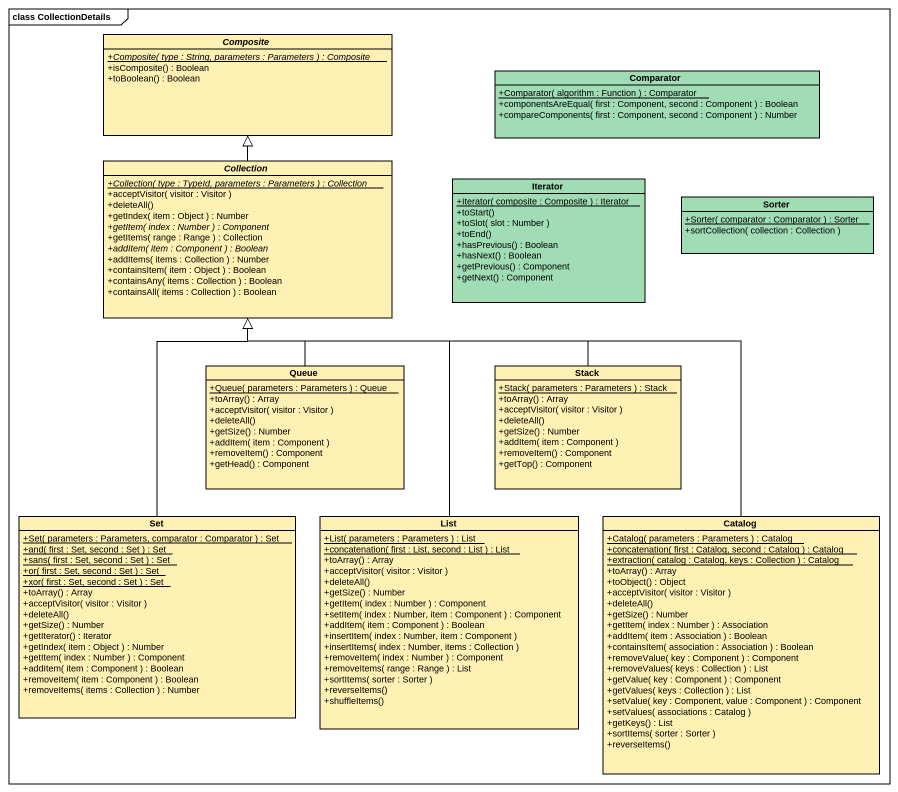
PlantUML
@startuml
mainframe class CollectionDetails
hide circle
hide empty members
skinparam classAttributeIconSize 0
abstract class Composite #FFF0B4 {
  {static} {abstract} +Composite( type : String, parameters : Parameters ) : Composite
  +isComposite() : Boolean
  +toBoolean() : Boolean
}
class Comparator #A0DCB4 {
  {static} +Comparator( algorithm : Function ) : Comparator
  +componentsAreEqual( first : Component, second : Component ) : Boolean
  +compareComponents( first : Component, second : Component ) : Number
}
abstract class Collection #FFF0B4 {
  {static} {abstract} +Collection( type : TypeId, parameters : Parameters ) : Collection
  +acceptVisitor( visitor : Visitor )
  +deleteAll()
  +getIndex( item : Object ) : Number
  {abstract} +getItem( index : Number ) : Component
  +getItems( range : Range ) : Collection
  {abstract} +addItem( item : Component ) : Boolean
  +addItems( items : Collection ) : Number
  +containsItem( item : Object ) : Boolean
  +containsAny( items : Collection ) : Boolean
  +containsAll( items : Collection ) : Boolean
}
class Iterator #A0DCB4 {
  {static} +Iterator( composite : Composite ) : Iterator
  +toStart()
  +toSlot( slot : Number )
  +toEnd()
  +hasPrevious() : Boolean
  +hasNext() : Boolean
  +getPrevious() : Component
  +getNext() : Component
}
class Sorter #A0DCB4 {
  {static} +Sorter( comparator : Comparator ) : Sorter
  +sortCollection( collection : Collection )
}
class "Queue" as Queue_ #FFF0B4 {
  {static} +Queue( parameters : Parameters ) : Queue
  +toArray() : Array
  +acceptVisitor( visitor : Visitor )
  +deleteAll()
  +getSize() : Number
  +addItem( item : Component )
  +removeItem() : Component
  +getHead() : Component
}
class "Stack" as Stack_ #FFF0B4 {
  {static} +Stack( parameters : Parameters ) : Stack
  +toArray() : Array
  +acceptVisitor( visitor : Visitor )
  +deleteAll()
  +getSize() : Number
  +addItem( item : Component )
  +removeItem() : Component
  +getTop() : Component
}
class "Set" as Set_ #FFF0B4 {
  {static} +Set( parameters : Parameters, comparator : Comparator ) : Set
  {static} +and( first : Set, second : Set ) : Set
  {static} +sans( first : Set, second : Set ) : Set
  {static} +or( first : Set, second : Set ) : Set
  {static} +xor( first : Set, second : Set ) : Set
  +toArray() : Array
  +acceptVisitor( visitor : Visitor )
  +deleteAll()
  +getSize() : Number
  +getIterator() : Iterator
  +getIndex( item : Object ) : Number
  +getItem( index : Number ) : Component
  +addItem( item : Component ) : Boolean
  +removeItem( item : Component ) : Boolean
  +removeItems( items : Collection ) : Number
}
class List #FFF0B4 {
  {static} +List( parameters : Parameters ) : List
  {static} +concatenation( first : List, second : List ) : List
  +toArray() : Array
  +acceptVisitor( visitor : Visitor )
  +deleteAll()
  +getSize() : Number
  +getItem( index : Number ) : Component
  +setItem( index : Number, item : Component ) : Component
  +addItem( item : Component ) : Boolean
  +insertItem( index : Number, item : Component )
  +insertItems( index : Number, items : Collection )
  +removeItem( index : Number ) : Component
  +removeItems( range : Range ) : List
  +sortItems( sorter : Sorter )
  +reverseItems()
  +shuffleItems()
}
class Catalog #FFF0B4 {
  {static} +Catalog( parameters : Parameters ) : Catalog
  {static} +concatenation( first : Catalog, second : Catalog ) : Catalog
  {static} +extraction( catalog : Catalog, keys : Collection ) : Catalog
  +toArray() : Array
  +toObject() : Object
  +acceptVisitor( visitor : Visitor )
  +deleteAll()
  +getSize() : Number
  +getItem( index : Number ) : Association
  +addItem( item : Association ) : Boolean
  +containsItem( association : Association ) : Boolean
  +removeValue( key : Component ) : Component
  +removeValues( keys : Collection ) : List
  +getValue( key : Component ) : Component
  +getValues( keys : Collection ) : List
  +setValue( key : Component, value : Component ) : Component
  +setValues( associations : Catalog )
  +getKeys() : List
  +sortItems( sorter : Sorter )
  +reverseItems()
}
Collection -up-|> Composite
Queue_ -up-|> Collection
Stack_ -left-|> Collection
Set_ -up-|> Collection
List -up-|> Collection
Catalog -up-|> Collection
@enduml
